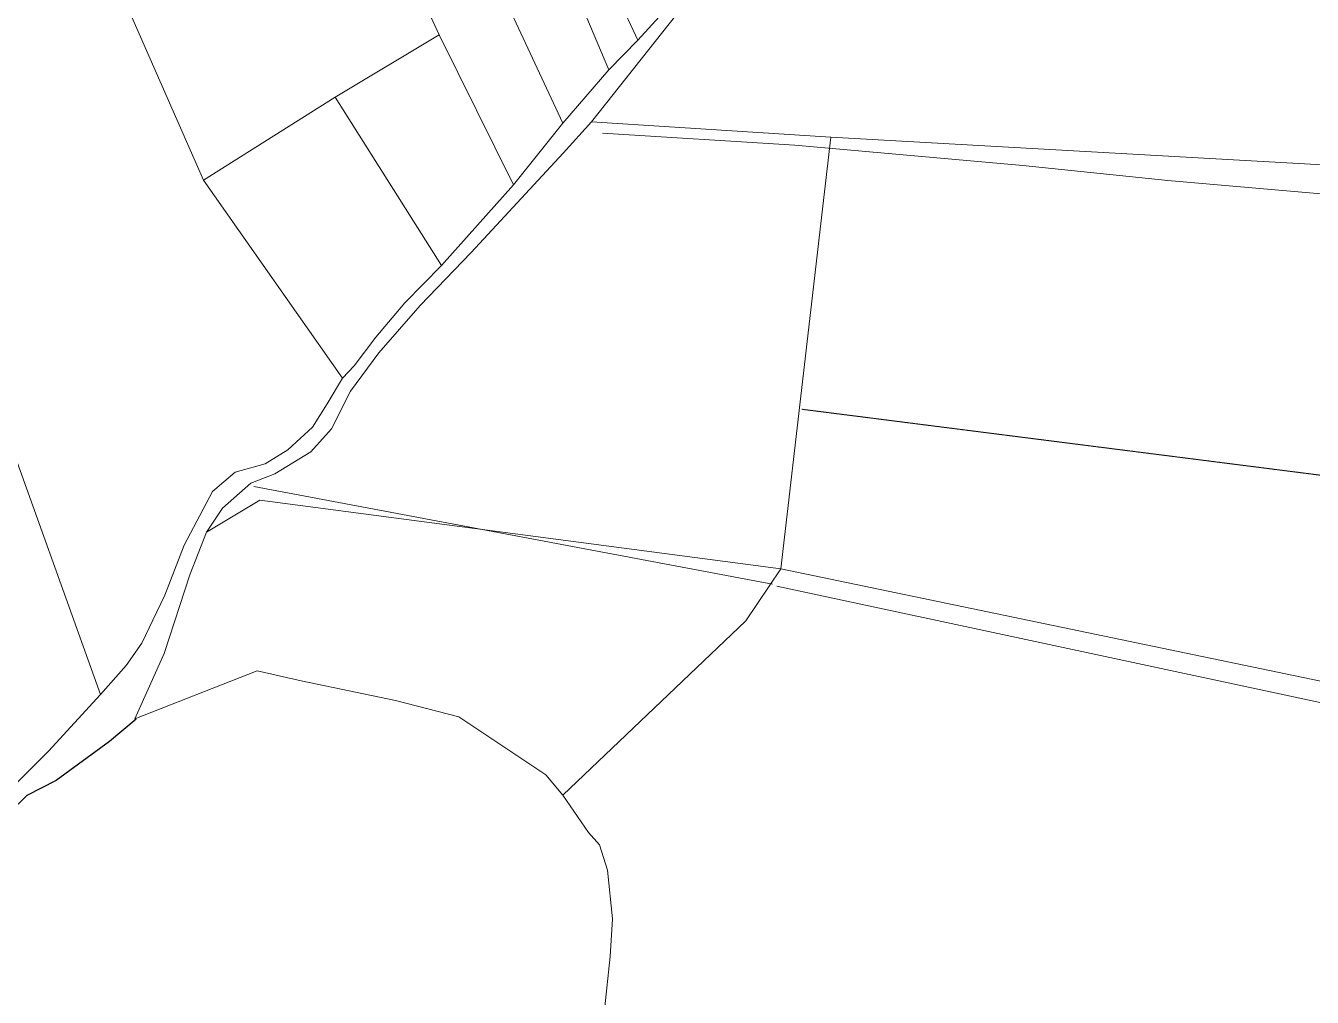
# Model space of a CAD drawing. Header units: metres. Extents: x 610261 to 617471, y 1314831 to 1317846.
# Drawn here: x 616085 to 616889, y 1316423 to 1317030 of the extents above; entities that cross this region are included whole.
import ezdxf

# ---------------------------------------------------------------- set-up
doc = ezdxf.new("R2010")
doc.units = ezdxf.units.M
doc.linetypes.add('HIDDEN', pattern=[0.375, 0.25, -0.125])
doc.layers.add('2', color=1, linetype='Continuous')
doc.layers.add('20', color=7, linetype='Continuous')

msp = doc.modelspace()

# ---------------------------------------------------------------- linework, layer by layer
at = {"layer": '2', "linetype": 'Continuous', "lineweight": 0}
for p, q in [((616368.84355, 1317235.27767), (616467.69955, 1317020.63167)), ((616343.72255, 1317024.09367), (616273.76355, 1317174.90567)), ((616129.61855, 1317085.36767), (616196.52855, 1316933.28767)), ((616420.75155, 1317070.76367), (616449.64155, 1317002.10067)), ((616382.87555, 1317050.47767), (616420.89755, 1316968.84067)), ((616481.18055, 1317035.35667), (616467.69955, 1317020.63167)), ((616278.64455, 1316985.03367), (616343.72255, 1317024.09367)), ((616390.11555, 1316930.24567), (616343.72255, 1317024.09367)), ((616467.69955, 1317020.63167), (616449.64155, 1317002.10067)), ((616449.64155, 1317002.10067), (616420.89755, 1316968.84067)), ((616196.52855, 1316933.28767), (616278.64455, 1316985.03367)), ((616278.64455, 1316985.03367), (616345.09455, 1316879.97667)), ((615998.92555, 1316982.59367), (616132.16555, 1316611.84467)), ((616420.89755, 1316968.84067), (616390.11555, 1316930.24567)), ((616438.93655, 1316969.57967), (616588.31155, 1316959.98567)), ((616557.03055, 1316690.34967), (616588.31155, 1316959.98567)), ((616588.31155, 1316959.98567), (617141.61355, 1316929.03567)), ((616196.52855, 1316933.28767), (616283.28455, 1316809.39667)), ((616390.11555, 1316930.24567), (616345.09455, 1316879.97667))]:
    msp.add_line(p, q, dxfattribs=at)
for points in [[(616875.24455, 1317535.57167), (616854.38155, 1317507.63967), (616825.89155, 1317474.12467), (616810.11755, 1317452.54167), (616802.73855, 1317441.87567), (616787.48655, 1317433.76167), (616754.69055, 1317412.45267), (616737.14255, 1317395.69967), (616690.60555, 1317353.82167), (616657.79855, 1317322.09167), (616637.96355, 1317305.08667), (616625.23655, 1317282.22767), (616602.80455, 1317211.08767), (616581.40155, 1317150.87667), (616558.24955, 1317120.40667), (616438.93655, 1316969.57967)], [(616438.93655, 1316969.57967), (616421.13155, 1316950.03067), (616363.64955, 1316888.08667), (616331.85655, 1316854.83167), (616305.91155, 1316825.38067), (616288.35555, 1316801.25667), (616276.39155, 1316777.88767), (616263.42055, 1316763.41667), (616241.04855, 1316749.71967), (616226.05255, 1316743.89267), (616208.25255, 1316728.15667), (616198.32855, 1316713.17367)], [(616345.09455, 1316879.97667), (616322.20455, 1316856.62367), (616304.14355, 1316835.04167), (616290.65955, 1316817.26667), (616283.28455, 1316809.39667)], [(616283.28455, 1316809.39667), (616273.61355, 1316793.39567), (616264.45255, 1316778.91967), (616249.19455, 1316764.70567), (616234.95755, 1316755.82767), (616216.15155, 1316750.76767), (616202.16555, 1316738.58567), (616184.34655, 1316705.05767), (616172.37255, 1316673.81067), (616164.73455, 1316658.31567), (616157.85955, 1316643.83667), (616148.19055, 1316629.86967), (616132.16555, 1316611.84467)], [(616557.03055, 1316690.34967), (616231.63055, 1316733.21067), (616198.32855, 1316713.17367)], [(616198.32855, 1316713.17367), (616187.88355, 1316686.49867), (616171.82555, 1316637.46467), (616153.49055, 1316596.56667)], [(616420.96155, 1316548.95067), (616535.14955, 1316657.84367), (616557.03055, 1316690.34967)], [(616557.03055, 1316690.34967), (617146.56655, 1316567.59867), (617151.43055, 1316602.92167), (617153.50155, 1316638.75767), (617149.46255, 1316663.41767)], [(616420.96155, 1316548.95067), (616410.30455, 1316561.67267), (616355.97455, 1316597.83367), (616316.35155, 1316608.05067), (616257.42455, 1316620.32567), (616229.99355, 1316626.46067), (616153.49055, 1316596.56667)], [(616132.16555, 1316611.84467), (616099.60855, 1316576.30167), (616044.41955, 1316521.21667), (615973.97055, 1316450.64567)], [(616446.98755, 1316414.71467), (616450.57955, 1316448.00667), (616451.87455, 1316471.64267), (616448.85855, 1316501.89367), (616443.79355, 1316517.91267), (616436.94255, 1316525.54667), (616420.96155, 1316548.95067)]]:
    msp.add_lwpolyline(points, dxfattribs=at)
at = {"layer": '2', "color": 1, "linetype": 'Continuous'}
msp.add_lwpolyline([(616154.46913, 1316596.40046), (616137.68613, 1316582.44246), (616104.37913, 1316558.08446), (616086.07713, 1316548.70346), (616063.18813, 1316526.36546)], dxfattribs=at)
at = {"layer": '20', "linetype": 'Continuous', "lineweight": 0}
for p, q in [((616565.76255, 1316955.12767), (616445.70155, 1316962.50367)), ((616565.76255, 1316955.12767), (616708.35955, 1316942.42567)), ((616708.35955, 1316942.42567), (616798.91655, 1316933.00067)), ((616798.91655, 1316933.00067), (617077.59655, 1316908.47767)), ((616227.84255, 1316741.82367), (616551.85855, 1316680.65767)), ((616554.61455, 1316679.55567), (617143.47555, 1316553.35967))]:
    msp.add_line(p, q, dxfattribs=at)
at = {"layer": '20', "linetype": 'HIDDEN', "lineweight": 0}
msp.add_line((616570.22755, 1316790.04267), (616985.21155, 1316737.25067), dxfattribs=at)

doc.saveas('drawing.dxf')
